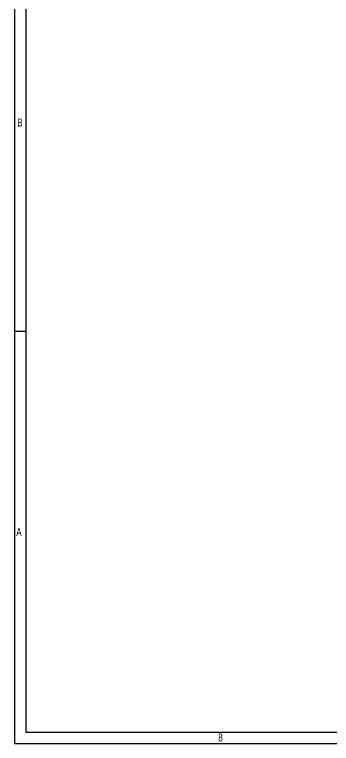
# Model space of a CAD drawing. Header units: millimetres. Extents: x 1293 to 41893, y 1011 to 26911.
# Drawn here: x 1293 to 5478, y 1011 to 10647 of the extents above; entities that cross this region are included whole.
import ezdxf

# ---------------------------------------------------------------- set-up
doc = ezdxf.new("R2010")
doc.units = ezdxf.units.MM
doc.header["$LTSCALE"] = 50
doc.layers.add('CAPA_1', color=7, linetype='Continuous')
doc.styles.add('SLDTEXTSTYLE0', font='TXT', dxfattribs={"width": 0.75})

msp = doc.modelspace()

# ---------------------------------------------------------------- linework, layer by layer
at = {"layer": 'CAPA_1'}
for p, q in [((1292.9505051, 26910.8173311), (1292.9505051, 1010.8173311)), ((1442.9505051, 26760.8173311), (1442.9505051, 1160.8173311)), ((1292.9505051, 6460.8173311), (1442.9505051, 6460.8173311)), ((1442.9505051, 1160.8173311), (41742.9505051, 1160.8173311)), ((1292.9505051, 1010.8173311), (41892.9505051, 1010.8173311))]:
    msp.add_line(p, q, dxfattribs=at)

# ---------------------------------------------------------------- texts
at = {"layer": 'CAPA_1', "char_height": 105.8333333, "attachment_point": 1, "style": 'SLDTEXTSTYLE0'}
for s, insert in [('B', (1327.4790532, 9273.2916779)), ('A', (1314.6229136, 3859.1348593)), ('8', (3983.1121411, 1142.8589903))]:
    msp.add_mtext(s, dxfattribs=dict(at, insert=insert))

doc.saveas('drawing.dxf')
